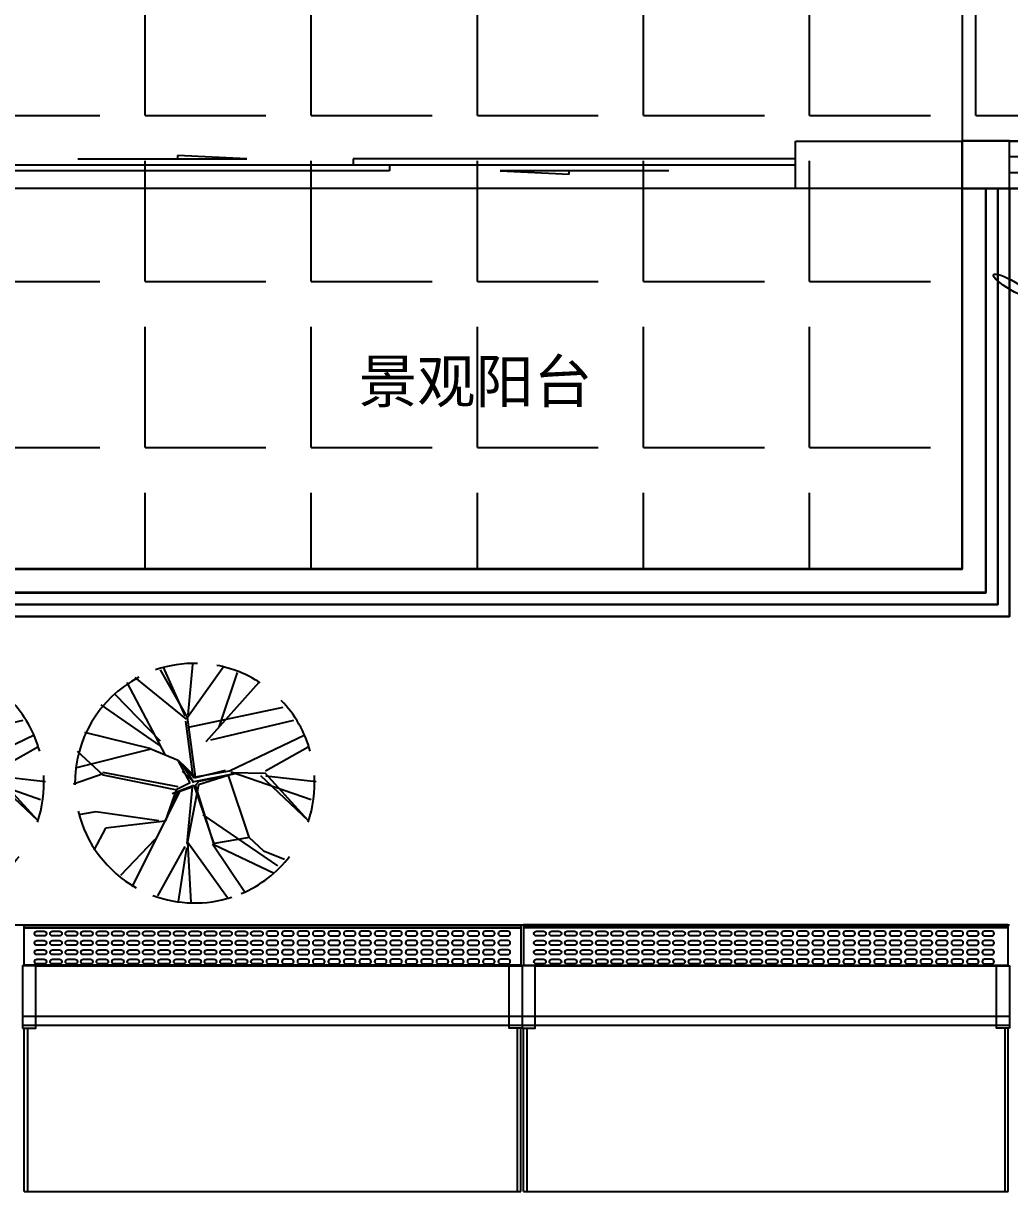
# Model space of a CAD drawing. Extents: x -284868 to 304789, y -137694 to 137894.
# Drawn here: x 144499 to 148646, y -35443 to -30528 of the extents above; entities that cross this region are included whole.
import ezdxf
from ezdxf.enums import TextEntityAlignment as Align

# ---------------------------------------------------------------- set-up
doc = ezdxf.new("R2010")
doc.units = 0
doc.layers.get('0').update_dxf_attribs({"linetype": 'CONTINUOUS'})
for name, color, linetype in [('0-墙', 4, 'CONTINUOUS'), ('0-底图', 251, 'CONTINUOUS'), ('0-窗', 11, 'CONTINUOUS'), ('0-非设计区域', 251, 'CONTINUOUS'), ('F-地漏', 8, 'CONTINUOUS'), ('P-平面栏杆', 3, 'CONTINUOUS'), ('P-平面植物', 251, 'CONTINUOUS')]:
    doc.layers.add(name, color=color, linetype=linetype)
doc.styles.add('_TCH_DYN', font='')
doc.styles.get('_TCH_DYN').set_extended_font_data('SimSun')

# ---------------------------------------------------------------- blocks, each defined once
blk = doc.blocks.new('133$DorLib2D$00000131')
at = {"linetype": 'Continuous'}
for p, q in [((0.15, 0.125), (0.2319, 0.1973)), ((0.2319, 0.1973), (0.2319, 0.125)), ((-0.5, 0.125), (-0.5, 0)), ((0.0192, 0.125), (-0.5, 0.125)), ((0.0192, 0), (0.0192, 0.125)), ((0.35, 0.125), (0.15, 0.125)), ((-0.5, 0), (0.0192, 0)), ((-0.024, 0), (0.5, 0)), ((-0.024, -0.125), (-0.024, 0)), ((0.5, 0), (0.5, -0.125)), ((-0.35, -0.125), (-0.15, -0.125)), ((-0.2319, -0.1973), (-0.2319, -0.125)), ((-0.15, -0.125), (-0.2319, -0.1973)), ((0.5, -0.125), (-0.024, -0.125))]:
    blk.add_line(p, q, dxfattribs=at)
blk = doc.blocks.new('133$WINLIB2D$00000001')
for points in [[(-0.5, 0.5), (-0.5, -0.5)], [(-0.5, 0.5), (0.5, 0.5)], [(0.5, -0.5), (0.5, 0.5)], [(0.5, 0.1667), (-0.5, 0.1667)], [(0.5, -0.1667), (-0.5, -0.1667)], [(-0.5, -0.5), (0.5, -0.5)]]:
    blk.add_lwpolyline(points)
blk = doc.blocks.new('A$C5ed5d99b')
for p, q in [((4950, -4000), (4950, -7450)), ((4250.1, -7650), (4250.1, -7450)), ((4250.1, -7450), (4950, -7450)), ((4250.1, -7650, 0), (700, -7650, 0)), ((5050, -7650), (4250.1, -7650)), ((7950, -7650), (5050, -7650))]:
    blk.add_line(p, q)
for points in [[(200, -9450), (5150, -9450), (5150, -7650)], [(200, -9400), (5100, -9400), (5100, -7650)], [(200, -9350), (5050, -9350), (5050, -7650)], [(200, -9250), (4950, -9250), (4950, -7650)]]:
    blk.add_lwpolyline(points)
at = {"xscale": 2701.308176872437, "yscale": 200, "zscale": -2701.308176872437}
blk.add_blockref('133$WINLIB2D$00000001', (6499.3, -7550), dxfattribs=at)
at = {"xscale": -3550.075368585764, "yscale": 200, "zscale": -3550.075368585764, "rotation": 180}
blk.add_blockref('133$DorLib2D$00000131', (2475, -7550), dxfattribs=at)
at = {"style": '_TCH_DYN'}
blk.add_text('景观阳台', height=180, dxfattribs=at).set_placement((3394.9, -8604.2), align=Align.BOTTOM_RIGHT)
blk = doc.blocks.new('A$C3B8026B3')
for p, q in [((21855, 949.5), (23845, 949.5)), ((23955, 949.5), (25895, 949.5))]:
    blk.add_line(p, q)
for points in [[(21800, 688), (21855, 688), (21855, 949.5), (21800, 949.5)], [(23900, 688), (23845, 688), (23845, 949.5), (23900, 949.5)], [(23900, 688), (23955, 688), (23955, 949.5), (23900, 949.5)], [(25950, 688), (25895, 688), (25895, 949.5), (25950, 949.5)]]:
    blk.add_lwpolyline(points, close=True)
for points in [[(21800, 737.5), (23900, 737.5)], [(23900, 737.5), (25950, 737.5)], [(21800, 700), (23900, 700)], [(23900, 700), (25950, 700)], [(21806, 0), (23894, 0)], [(23906, 0), (25944, 0)]]:
    blk.add_lwpolyline(points)
at = {"elevation": 0}
for points in [[(21806, 0), (21806, 688), (21820.5, 688), (21820.5, 0)], [(23894, 0), (23894, 688), (23879.5, 688), (23879.5, 0)], [(23906, 0), (23906, 688), (23920.5, 688), (23920.5, 0)], [(25944, 0), (25944, 688), (25929.5, 688), (25929.5, 0)]]:
    blk.add_lwpolyline(points, dxfattribs=at)
blk = doc.blocks.new('LT-BLK-20221201170113', base_point=(81437.4, -6378.6))
for p, q in [((79349.4, -6218.5, 0), (81437.4, -6218.5)), ((79349.4, -6220.7, 0), (81437.4, -6220.7))]:
    blk.add_line(p, q)
blk.add_lwpolyline([(79349.4, -6208.1), (81437.4, -6208.1), (81437.4, -6378.6), (79349.4, -6378.6)], close=True)
for points in [[(79403.4, -6235), (79433.4, -6235, -1), (79433.4, -6255), (79403.4, -6255, -0.999999)], [(79468.4, -6235), (79498.4, -6235, -1), (79498.4, -6255), (79468.4, -6255, -0.999999)], [(79533.4, -6235), (79563.4, -6235, -1), (79563.4, -6255), (79533.4, -6255, -0.999999)], [(79598.4, -6235), (79628.4, -6235, -1), (79628.4, -6255), (79598.4, -6255, -0.999999)], [(79663.4, -6235), (79693.4, -6235, -1), (79693.4, -6255), (79663.4, -6255, -0.999999)], [(79728.4, -6235), (79758.4, -6235, -1), (79758.4, -6255), (79728.4, -6255, -0.999999)], [(79793.4, -6235), (79823.4, -6235, -1), (79823.4, -6255), (79793.4, -6255, -0.999999)], [(79858.4, -6235), (79888.4, -6235, -1), (79888.4, -6255), (79858.4, -6255, -0.999999)], [(79923.4, -6235), (79953.4, -6235, -1), (79953.4, -6255), (79923.4, -6255, -0.999999)], [(79988.4, -6235), (80018.4, -6235, -1), (80018.4, -6255), (79988.4, -6255, -0.999999)], [(80053.4, -6235), (80083.4, -6235, -1), (80083.4, -6255), (80053.4, -6255, -0.999999)], [(80118.4, -6235), (80148.4, -6235, -1), (80148.4, -6255), (80118.4, -6255, -0.999999)], [(80183.4, -6235), (80213.4, -6235, -1), (80213.4, -6255), (80183.4, -6255, -0.999999)], [(80248.4, -6235), (80278.4, -6235, -1), (80278.4, -6255), (80248.4, -6255, -0.999999)], [(80313.4, -6235), (80343.4, -6235, -1), (80343.4, -6255), (80313.4, -6255, -0.999999)], [(80408.4, -6235), (80378.4, -6235, 1), (80378.4, -6255), (80408.4, -6255, 0.999999)], [(80473.4, -6235), (80443.4, -6235, 1), (80443.4, -6255), (80473.4, -6255, 0.999999)], [(80538.4, -6235), (80508.4, -6235, 1), (80508.4, -6255), (80538.4, -6255, 0.999999)], [(80603.4, -6235), (80573.4, -6235, 1), (80573.4, -6255), (80603.4, -6255, 0.999999)], [(80668.4, -6235), (80638.4, -6235, 1), (80638.4, -6255), (80668.4, -6255, 0.999999)], [(80733.4, -6235), (80703.4, -6235, 1), (80703.4, -6255), (80733.4, -6255, 0.999999)], [(80798.4, -6235), (80768.4, -6235, 1), (80768.4, -6255), (80798.4, -6255, 0.999999)], [(80863.4, -6235), (80833.4, -6235, 1), (80833.4, -6255), (80863.4, -6255, 0.999999)], [(80928.4, -6235), (80898.4, -6235, 1), (80898.4, -6255), (80928.4, -6255, 0.999999)], [(80993.4, -6235), (80963.4, -6235, 1), (80963.4, -6255), (80993.4, -6255, 0.999999)], [(81058.4, -6235), (81028.4, -6235, 1), (81028.4, -6255), (81058.4, -6255, 0.999999)], [(81123.4, -6235), (81093.4, -6235, 1), (81093.4, -6255), (81123.4, -6255, 0.999999)], [(81188.4, -6235), (81158.4, -6235, 1), (81158.4, -6255), (81188.4, -6255, 0.999999)], [(81253.4, -6235), (81223.4, -6235, 1), (81223.4, -6255), (81253.4, -6255, 0.999999)], [(81318.4, -6235), (81288.4, -6235, 1), (81288.4, -6255), (81318.4, -6255, 0.999999)], [(81383.4, -6235), (81353.4, -6235, 1), (81353.4, -6255), (81383.4, -6255, 0.999999)], [(79403.4, -6274.4), (79433.4, -6274.4, -1), (79433.4, -6294.4), (79403.4, -6294.4, -0.999999)], [(79468.4, -6274.4), (79498.4, -6274.4, -1), (79498.4, -6294.4), (79468.4, -6294.4, -0.999999)], [(79533.4, -6274.4), (79563.4, -6274.4, -1), (79563.4, -6294.4), (79533.4, -6294.4, -0.999999)], [(79598.4, -6274.4), (79628.4, -6274.4, -1), (79628.4, -6294.4), (79598.4, -6294.4, -0.999999)], [(79663.4, -6274.4), (79693.4, -6274.4, -1), (79693.4, -6294.4), (79663.4, -6294.4, -0.999999)], [(79728.4, -6274.4), (79758.4, -6274.4, -1), (79758.4, -6294.4), (79728.4, -6294.4, -0.999999)], [(79793.4, -6274.4), (79823.4, -6274.4, -1), (79823.4, -6294.4), (79793.4, -6294.4, -0.999999)], [(79858.4, -6274.4), (79888.4, -6274.4, -1), (79888.4, -6294.4), (79858.4, -6294.4, -0.999999)], [(79923.4, -6274.4), (79953.4, -6274.4, -1), (79953.4, -6294.4), (79923.4, -6294.4, -0.999999)], [(79988.4, -6274.4), (80018.4, -6274.4, -1), (80018.4, -6294.4), (79988.4, -6294.4, -0.999999)], [(80053.4, -6274.4), (80083.4, -6274.4, -1), (80083.4, -6294.4), (80053.4, -6294.4, -0.999999)], [(80118.4, -6274.4), (80148.4, -6274.4, -1), (80148.4, -6294.4), (80118.4, -6294.4, -0.999999)], [(80183.4, -6274.4), (80213.4, -6274.4, -1), (80213.4, -6294.4), (80183.4, -6294.4, -0.999999)], [(80248.4, -6274.4), (80278.4, -6274.4, -1), (80278.4, -6294.4), (80248.4, -6294.4, -0.999999)], [(80313.4, -6274.4), (80343.4, -6274.4, -1), (80343.4, -6294.4), (80313.4, -6294.4, -0.999999)], [(80408.4, -6274.4), (80378.4, -6274.4, 1), (80378.4, -6294.4), (80408.4, -6294.4, 0.999999)], [(80473.4, -6274.4), (80443.4, -6274.4, 1), (80443.4, -6294.4), (80473.4, -6294.4, 0.999999)], [(80538.4, -6274.4), (80508.4, -6274.4, 1), (80508.4, -6294.4), (80538.4, -6294.4, 0.999999)], [(80603.4, -6274.4), (80573.4, -6274.4, 1), (80573.4, -6294.4), (80603.4, -6294.4, 0.999999)], [(80668.4, -6274.4), (80638.4, -6274.4, 1), (80638.4, -6294.4), (80668.4, -6294.4, 0.999999)], [(80733.4, -6274.4), (80703.4, -6274.4, 1), (80703.4, -6294.4), (80733.4, -6294.4, 0.999999)], [(80798.4, -6274.4), (80768.4, -6274.4, 1), (80768.4, -6294.4), (80798.4, -6294.4, 0.999999)], [(80863.4, -6274.4), (80833.4, -6274.4, 1), (80833.4, -6294.4), (80863.4, -6294.4, 0.999999)], [(80928.4, -6274.4), (80898.4, -6274.4, 1), (80898.4, -6294.4), (80928.4, -6294.4, 0.999999)], [(80993.4, -6274.4), (80963.4, -6274.4, 1), (80963.4, -6294.4), (80993.4, -6294.4, 0.999999)], [(81058.4, -6274.4), (81028.4, -6274.4, 1), (81028.4, -6294.4), (81058.4, -6294.4, 0.999999)], [(81123.4, -6274.4), (81093.4, -6274.4, 1), (81093.4, -6294.4), (81123.4, -6294.4, 0.999999)], [(81188.4, -6274.4), (81158.4, -6274.4, 1), (81158.4, -6294.4), (81188.4, -6294.4, 0.999999)], [(81253.4, -6274.4), (81223.4, -6274.4, 1), (81223.4, -6294.4), (81253.4, -6294.4, 0.999999)], [(81318.4, -6274.4), (81288.4, -6274.4, 1), (81288.4, -6294.4), (81318.4, -6294.4, 0.999999)], [(81383.4, -6274.4), (81353.4, -6274.4, 1), (81353.4, -6294.4), (81383.4, -6294.4, 0.999999)], [(79403.4, -6313.8), (79433.4, -6313.8, -1), (79433.4, -6333.8), (79403.4, -6333.8, -0.999999)], [(79468.4, -6313.8), (79498.4, -6313.8, -1), (79498.4, -6333.8), (79468.4, -6333.8, -0.999999)], [(79533.4, -6313.8), (79563.4, -6313.8, -1), (79563.4, -6333.8), (79533.4, -6333.8, -0.999999)], [(79598.4, -6313.8), (79628.4, -6313.8, -1), (79628.4, -6333.8), (79598.4, -6333.8, -0.999999)], [(79663.4, -6313.8), (79693.4, -6313.8, -1), (79693.4, -6333.8), (79663.4, -6333.8, -0.999999)], [(79728.4, -6313.8), (79758.4, -6313.8, -1), (79758.4, -6333.8), (79728.4, -6333.8, -0.999999)], [(79793.4, -6313.8), (79823.4, -6313.8, -1), (79823.4, -6333.8), (79793.4, -6333.8, -0.999999)], [(79858.4, -6313.8), (79888.4, -6313.8, -1), (79888.4, -6333.8), (79858.4, -6333.8, -0.999999)], [(79923.4, -6313.8), (79953.4, -6313.8, -1), (79953.4, -6333.8), (79923.4, -6333.8, -0.999999)], [(79988.4, -6313.8), (80018.4, -6313.8, -1), (80018.4, -6333.8), (79988.4, -6333.8, -0.999999)], [(80053.4, -6313.8), (80083.4, -6313.8, -1), (80083.4, -6333.8), (80053.4, -6333.8, -0.999999)], [(80118.4, -6313.8), (80148.4, -6313.8, -1), (80148.4, -6333.8), (80118.4, -6333.8, -0.999999)], [(80183.4, -6313.8), (80213.4, -6313.8, -1), (80213.4, -6333.8), (80183.4, -6333.8, -0.999999)], [(80248.4, -6313.8), (80278.4, -6313.8, -1), (80278.4, -6333.8), (80248.4, -6333.8, -0.999999)], [(80313.4, -6313.8), (80343.4, -6313.8, -1), (80343.4, -6333.8), (80313.4, -6333.8, -0.999999)], [(80408.4, -6313.8), (80378.4, -6313.8, 1), (80378.4, -6333.8), (80408.4, -6333.8, 0.999999)], [(80473.4, -6313.8), (80443.4, -6313.8, 1), (80443.4, -6333.8), (80473.4, -6333.8, 0.999999)], [(80538.4, -6313.8), (80508.4, -6313.8, 1), (80508.4, -6333.8), (80538.4, -6333.8, 0.999999)], [(80603.4, -6313.8), (80573.4, -6313.8, 1), (80573.4, -6333.8), (80603.4, -6333.8, 0.999999)], [(80668.4, -6313.8), (80638.4, -6313.8, 1), (80638.4, -6333.8), (80668.4, -6333.8, 0.999999)], [(80733.4, -6313.8), (80703.4, -6313.8, 1), (80703.4, -6333.8), (80733.4, -6333.8, 0.999999)], [(80798.4, -6313.8), (80768.4, -6313.8, 1), (80768.4, -6333.8), (80798.4, -6333.8, 0.999999)], [(80863.4, -6313.8), (80833.4, -6313.8, 1), (80833.4, -6333.8), (80863.4, -6333.8, 0.999999)], [(80928.4, -6313.8), (80898.4, -6313.8, 1), (80898.4, -6333.8), (80928.4, -6333.8, 0.999999)], [(80993.4, -6313.8), (80963.4, -6313.8, 1), (80963.4, -6333.8), (80993.4, -6333.8, 0.999999)], [(81058.4, -6313.8), (81028.4, -6313.8, 1), (81028.4, -6333.8), (81058.4, -6333.8, 0.999999)], [(81123.4, -6313.8), (81093.4, -6313.8, 1), (81093.4, -6333.8), (81123.4, -6333.8, 0.999999)], [(81188.4, -6313.8), (81158.4, -6313.8, 1), (81158.4, -6333.8), (81188.4, -6333.8, 0.999999)], [(81253.4, -6313.8), (81223.4, -6313.8, 1), (81223.4, -6333.8), (81253.4, -6333.8, 0.999999)], [(81318.4, -6313.8), (81288.4, -6313.8, 1), (81288.4, -6333.8), (81318.4, -6333.8, 0.999999)], [(81383.4, -6313.8), (81353.4, -6313.8, 1), (81353.4, -6333.8), (81383.4, -6333.8, 0.999999)], [(79403.4, -6353.1), (79433.4, -6353.1, -1), (79433.4, -6373.1), (79403.4, -6373.1, -0.999999)], [(79468.4, -6353.1), (79498.4, -6353.1, -1), (79498.4, -6373.1), (79468.4, -6373.1, -0.999999)], [(79533.4, -6353.1), (79563.4, -6353.1, -1), (79563.4, -6373.1), (79533.4, -6373.1, -0.999999)], [(79598.4, -6353.1), (79628.4, -6353.1, -1), (79628.4, -6373.1), (79598.4, -6373.1, -0.999999)], [(79663.4, -6353.1), (79693.4, -6353.1, -1), (79693.4, -6373.1), (79663.4, -6373.1, -0.999999)], [(79728.4, -6353.1), (79758.4, -6353.1, -1), (79758.4, -6373.1), (79728.4, -6373.1, -0.999999)], [(79793.4, -6353.1), (79823.4, -6353.1, -1), (79823.4, -6373.1), (79793.4, -6373.1, -0.999999)], [(79858.4, -6353.1), (79888.4, -6353.1, -1), (79888.4, -6373.1), (79858.4, -6373.1, -0.999999)], [(79923.4, -6353.1), (79953.4, -6353.1, -1), (79953.4, -6373.1), (79923.4, -6373.1, -0.999999)], [(79988.4, -6353.1), (80018.4, -6353.1, -1), (80018.4, -6373.1), (79988.4, -6373.1, -0.999999)], [(80053.4, -6353.1), (80083.4, -6353.1, -1), (80083.4, -6373.1), (80053.4, -6373.1, -0.999999)], [(80118.4, -6353.1), (80148.4, -6353.1, -1), (80148.4, -6373.1), (80118.4, -6373.1, -0.999999)], [(80183.4, -6353.1), (80213.4, -6353.1, -1), (80213.4, -6373.1), (80183.4, -6373.1, -0.999999)], [(80248.4, -6353.1), (80278.4, -6353.1, -1), (80278.4, -6373.1), (80248.4, -6373.1, -0.999999)], [(80313.4, -6353.1), (80343.4, -6353.1, -1), (80343.4, -6373.1), (80313.4, -6373.1, -0.999999)], [(80408.4, -6353.1), (80378.4, -6353.1, 1), (80378.4, -6373.1), (80408.4, -6373.1, 0.999999)], [(80473.4, -6353.1), (80443.4, -6353.1, 1), (80443.4, -6373.1), (80473.4, -6373.1, 0.999999)], [(80538.4, -6353.1), (80508.4, -6353.1, 1), (80508.4, -6373.1), (80538.4, -6373.1, 0.999999)], [(80603.4, -6353.1), (80573.4, -6353.1, 1), (80573.4, -6373.1), (80603.4, -6373.1, 0.999999)], [(80668.4, -6353.1), (80638.4, -6353.1, 1), (80638.4, -6373.1), (80668.4, -6373.1, 0.999999)], [(80733.4, -6353.1), (80703.4, -6353.1, 1), (80703.4, -6373.1), (80733.4, -6373.1, 0.999999)], [(80798.4, -6353.1), (80768.4, -6353.1, 1), (80768.4, -6373.1), (80798.4, -6373.1, 0.999999)], [(80863.4, -6353.1), (80833.4, -6353.1, 1), (80833.4, -6373.1), (80863.4, -6373.1, 0.999999)], [(80928.4, -6353.1), (80898.4, -6353.1, 1), (80898.4, -6373.1), (80928.4, -6373.1, 0.999999)], [(80993.4, -6353.1), (80963.4, -6353.1, 1), (80963.4, -6373.1), (80993.4, -6373.1, 0.999999)], [(81058.4, -6353.1), (81028.4, -6353.1, 1), (81028.4, -6373.1), (81058.4, -6373.1, 0.999999)], [(81123.4, -6353.1), (81093.4, -6353.1, 1), (81093.4, -6373.1), (81123.4, -6373.1, 0.999999)], [(81188.4, -6353.1), (81158.4, -6353.1, 1), (81158.4, -6373.1), (81188.4, -6373.1, 0.999999)], [(81253.4, -6353.1), (81223.4, -6353.1, 1), (81223.4, -6373.1), (81253.4, -6373.1, 0.999999)], [(81318.4, -6353.1), (81288.4, -6353.1, 1), (81288.4, -6373.1), (81318.4, -6373.1, 0.999999)], [(81383.4, -6353.1), (81353.4, -6353.1, 1), (81353.4, -6373.1), (81383.4, -6373.1, 0.999999)]]:
    blk.add_lwpolyline(points, format="xyb", close=True)
blk = doc.blocks.new('A$C678165FB')
for p, q in [((-11806, -540.4, 0), (-13844, -540.4)), ((-11806, -542.5, 0), (-13844, -542.5))]:
    blk.add_line(p, q)
blk.add_lwpolyline([(-24300, -530.5), (-11800, -530.5)])
blk.add_lwpolyline([(-11806, -530), (-13844, -530), (-13844, -700.5), (-11806, -700.5)], close=True)
for points in [[(-13790, -556.9), (-13760, -556.9, -1), (-13760, -576.9), (-13790, -576.9, -0.999999)], [(-13725, -556.9), (-13695, -556.9, -1), (-13695, -576.9), (-13725, -576.9, -0.999999)], [(-13660, -556.9), (-13630, -556.9, -1), (-13630, -576.9), (-13660, -576.9, -0.999999)], [(-13595, -556.9), (-13565, -556.9, -1), (-13565, -576.9), (-13595, -576.9, -0.999999)], [(-13530, -556.9), (-13500, -556.9, -1), (-13500, -576.9), (-13530, -576.9, -0.999999)], [(-13465, -556.9), (-13435, -556.9, -1), (-13435, -576.9), (-13465, -576.9, -0.999999)], [(-13400, -556.9), (-13370, -556.9, -1), (-13370, -576.9), (-13400, -576.9, -0.999999)], [(-13335, -556.9), (-13305, -556.9, -1), (-13305, -576.9), (-13335, -576.9, -0.999999)], [(-13270, -556.9), (-13240, -556.9, -1), (-13240, -576.9), (-13270, -576.9, -0.999999)], [(-13205, -556.9), (-13175, -556.9, -1), (-13175, -576.9), (-13205, -576.9, -0.999999)], [(-13140, -556.9), (-13110, -556.9, -1), (-13110, -576.9), (-13140, -576.9, -0.999999)], [(-13075, -556.9), (-13045, -556.9, -1), (-13045, -576.9), (-13075, -576.9, -0.999999)], [(-13010, -556.9), (-12980, -556.9, -1), (-12980, -576.9), (-13010, -576.9, -0.999999)], [(-12945, -556.9), (-12915, -556.9, -1), (-12915, -576.9), (-12945, -576.9, -0.999999)], [(-12880, -556.9), (-12850, -556.9, -1), (-12850, -576.9), (-12880, -576.9, -0.999999)], [(-12815, -556.9), (-12785, -556.9, -1), (-12785, -576.9), (-12815, -576.9, -0.999999)], [(-12720, -556.9), (-12750, -556.9, 1), (-12750, -576.9), (-12720, -576.9, 0.999999)], [(-12655, -556.9), (-12685, -556.9, 1), (-12685, -576.9), (-12655, -576.9, 0.999999)], [(-12590, -556.9), (-12620, -556.9, 1), (-12620, -576.9), (-12590, -576.9, 0.999999)], [(-12525, -556.9), (-12555, -556.9, 1), (-12555, -576.9), (-12525, -576.9, 0.999999)], [(-12460, -556.9), (-12490, -556.9, 1), (-12490, -576.9), (-12460, -576.9, 0.999999)], [(-12395, -556.9), (-12425, -556.9, 1), (-12425, -576.9), (-12395, -576.9, 0.999999)], [(-12330, -556.9), (-12360, -556.9, 1), (-12360, -576.9), (-12330, -576.9, 0.999999)], [(-12265, -556.9), (-12295, -556.9, 1), (-12295, -576.9), (-12265, -576.9, 0.999999)], [(-12200, -556.9), (-12230, -556.9, 1), (-12230, -576.9), (-12200, -576.9, 0.999999)], [(-12135, -556.9), (-12165, -556.9, 1), (-12165, -576.9), (-12135, -576.9, 0.999999)], [(-12070, -556.9), (-12100, -556.9, 1), (-12100, -576.9), (-12070, -576.9, 0.999999)], [(-12005, -556.9), (-12035, -556.9, 1), (-12035, -576.9), (-12005, -576.9, 0.999999)], [(-11940, -556.9), (-11970, -556.9, 1), (-11970, -576.9), (-11940, -576.9, 0.999999)], [(-11875, -556.9), (-11905, -556.9, 1), (-11905, -576.9), (-11875, -576.9, 0.999999)], [(-13790, -596.2), (-13760, -596.2, -1), (-13760, -616.2), (-13790, -616.2, -0.999999)], [(-13790, -635.6), (-13760, -635.6, -1), (-13760, -655.6), (-13790, -655.6, -0.999999)], [(-13725, -596.2), (-13695, -596.2, -1), (-13695, -616.2), (-13725, -616.2, -0.999999)], [(-13725, -635.6), (-13695, -635.6, -1), (-13695, -655.6), (-13725, -655.6, -0.999999)], [(-13660, -596.2), (-13630, -596.2, -1), (-13630, -616.2), (-13660, -616.2, -0.999999)], [(-13660, -635.6), (-13630, -635.6, -1), (-13630, -655.6), (-13660, -655.6, -0.999999)], [(-13595, -596.2), (-13565, -596.2, -1), (-13565, -616.2), (-13595, -616.2, -0.999999)], [(-13595, -635.6), (-13565, -635.6, -1), (-13565, -655.6), (-13595, -655.6, -0.999999)], [(-13530, -596.2), (-13500, -596.2, -1), (-13500, -616.2), (-13530, -616.2, -0.999999)], [(-13530, -635.6), (-13500, -635.6, -1), (-13500, -655.6), (-13530, -655.6, -0.999999)], [(-13465, -596.2), (-13435, -596.2, -1), (-13435, -616.2), (-13465, -616.2, -0.999999)], [(-13465, -635.6), (-13435, -635.6, -1), (-13435, -655.6), (-13465, -655.6, -0.999999)], [(-13400, -596.2), (-13370, -596.2, -1), (-13370, -616.2), (-13400, -616.2, -0.999999)], [(-13400, -635.6), (-13370, -635.6, -1), (-13370, -655.6), (-13400, -655.6, -0.999999)], [(-13335, -596.2), (-13305, -596.2, -1), (-13305, -616.2), (-13335, -616.2, -0.999999)], [(-13335, -635.6), (-13305, -635.6, -1), (-13305, -655.6), (-13335, -655.6, -0.999999)], [(-13270, -596.2), (-13240, -596.2, -1), (-13240, -616.2), (-13270, -616.2, -0.999999)], [(-13270, -635.6), (-13240, -635.6, -1), (-13240, -655.6), (-13270, -655.6, -0.999999)], [(-13205, -596.2), (-13175, -596.2, -1), (-13175, -616.2), (-13205, -616.2, -0.999999)], [(-13205, -635.6), (-13175, -635.6, -1), (-13175, -655.6), (-13205, -655.6, -0.999999)], [(-13140, -596.2), (-13110, -596.2, -1), (-13110, -616.2), (-13140, -616.2, -0.999999)], [(-13140, -635.6), (-13110, -635.6, -1), (-13110, -655.6), (-13140, -655.6, -0.999999)], [(-13075, -596.2), (-13045, -596.2, -1), (-13045, -616.2), (-13075, -616.2, -0.999999)], [(-13075, -635.6), (-13045, -635.6, -1), (-13045, -655.6), (-13075, -655.6, -0.999999)], [(-13010, -596.2), (-12980, -596.2, -1), (-12980, -616.2), (-13010, -616.2, -0.999999)], [(-13010, -635.6), (-12980, -635.6, -1), (-12980, -655.6), (-13010, -655.6, -0.999999)], [(-12945, -596.2), (-12915, -596.2, -1), (-12915, -616.2), (-12945, -616.2, -0.999999)], [(-12945, -635.6), (-12915, -635.6, -1), (-12915, -655.6), (-12945, -655.6, -0.999999)], [(-12880, -596.2), (-12850, -596.2, -1), (-12850, -616.2), (-12880, -616.2, -0.999999)], [(-12880, -635.6), (-12850, -635.6, -1), (-12850, -655.6), (-12880, -655.6, -0.999999)], [(-12815, -596.2), (-12785, -596.2, -1), (-12785, -616.2), (-12815, -616.2, -0.999999)], [(-12815, -635.6), (-12785, -635.6, -1), (-12785, -655.6), (-12815, -655.6, -0.999999)], [(-12720, -596.2), (-12750, -596.2, 1), (-12750, -616.2), (-12720, -616.2, 0.999999)], [(-12720, -635.6), (-12750, -635.6, 1), (-12750, -655.6), (-12720, -655.6, 0.999999)], [(-12655, -596.2), (-12685, -596.2, 1), (-12685, -616.2), (-12655, -616.2, 0.999999)], [(-12655, -635.6), (-12685, -635.6, 1), (-12685, -655.6), (-12655, -655.6, 0.999999)], [(-12590, -596.2), (-12620, -596.2, 1), (-12620, -616.2), (-12590, -616.2, 0.999999)], [(-12590, -635.6), (-12620, -635.6, 1), (-12620, -655.6), (-12590, -655.6, 0.999999)], [(-12525, -596.2), (-12555, -596.2, 1), (-12555, -616.2), (-12525, -616.2, 0.999999)], [(-12525, -635.6), (-12555, -635.6, 1), (-12555, -655.6), (-12525, -655.6, 0.999999)], [(-12460, -596.2), (-12490, -596.2, 1), (-12490, -616.2), (-12460, -616.2, 0.999999)], [(-12460, -635.6), (-12490, -635.6, 1), (-12490, -655.6), (-12460, -655.6, 0.999999)], [(-12395, -596.2), (-12425, -596.2, 1), (-12425, -616.2), (-12395, -616.2, 0.999999)], [(-12395, -635.6), (-12425, -635.6, 1), (-12425, -655.6), (-12395, -655.6, 0.999999)], [(-12330, -596.2), (-12360, -596.2, 1), (-12360, -616.2), (-12330, -616.2, 0.999999)], [(-12330, -635.6), (-12360, -635.6, 1), (-12360, -655.6), (-12330, -655.6, 0.999999)], [(-12265, -596.2), (-12295, -596.2, 1), (-12295, -616.2), (-12265, -616.2, 0.999999)], [(-12265, -635.6), (-12295, -635.6, 1), (-12295, -655.6), (-12265, -655.6, 0.999999)], [(-12200, -596.2), (-12230, -596.2, 1), (-12230, -616.2), (-12200, -616.2, 0.999999)], [(-12200, -635.6), (-12230, -635.6, 1), (-12230, -655.6), (-12200, -655.6, 0.999999)], [(-12135, -596.2), (-12165, -596.2, 1), (-12165, -616.2), (-12135, -616.2, 0.999999)], [(-12135, -635.6), (-12165, -635.6, 1), (-12165, -655.6), (-12135, -655.6, 0.999999)], [(-12070, -596.2), (-12100, -596.2, 1), (-12100, -616.2), (-12070, -616.2, 0.999999)], [(-12070, -635.6), (-12100, -635.6, 1), (-12100, -655.6), (-12070, -655.6, 0.999999)], [(-12005, -596.2), (-12035, -596.2, 1), (-12035, -616.2), (-12005, -616.2, 0.999999)], [(-12005, -635.6), (-12035, -635.6, 1), (-12035, -655.6), (-12005, -655.6, 0.999999)], [(-11940, -596.2), (-11970, -596.2, 1), (-11970, -616.2), (-11940, -616.2, 0.999999)], [(-11940, -635.6), (-11970, -635.6, 1), (-11970, -655.6), (-11940, -655.6, 0.999999)], [(-11875, -596.2), (-11905, -596.2, 1), (-11905, -616.2), (-11875, -616.2, 0.999999)], [(-11875, -635.6), (-11905, -635.6, 1), (-11905, -655.6), (-11875, -655.6, 0.999999)], [(-13790, -675), (-13760, -675, -1), (-13760, -695), (-13790, -695, -0.999999)], [(-13725, -675), (-13695, -675, -1), (-13695, -695), (-13725, -695, -0.999999)], [(-13660, -675), (-13630, -675, -1), (-13630, -695), (-13660, -695, -0.999999)], [(-13595, -675), (-13565, -675, -1), (-13565, -695), (-13595, -695, -0.999999)], [(-13530, -675), (-13500, -675, -1), (-13500, -695), (-13530, -695, -0.999999)], [(-13465, -675), (-13435, -675, -1), (-13435, -695), (-13465, -695, -0.999999)], [(-13400, -675), (-13370, -675, -1), (-13370, -695), (-13400, -695, -0.999999)], [(-13335, -675), (-13305, -675, -1), (-13305, -695), (-13335, -695, -0.999999)], [(-13270, -675), (-13240, -675, -1), (-13240, -695), (-13270, -695, -0.999999)], [(-13205, -675), (-13175, -675, -1), (-13175, -695), (-13205, -695, -0.999999)], [(-13140, -675), (-13110, -675, -1), (-13110, -695), (-13140, -695, -0.999999)], [(-13075, -675), (-13045, -675, -1), (-13045, -695), (-13075, -695, -0.999999)], [(-13010, -675), (-12980, -675, -1), (-12980, -695), (-13010, -695, -0.999999)], [(-12945, -675), (-12915, -675, -1), (-12915, -695), (-12945, -695, -0.999999)], [(-12880, -675), (-12850, -675, -1), (-12850, -695), (-12880, -695, -0.999999)], [(-12815, -675), (-12785, -675, -1), (-12785, -695), (-12815, -695, -0.999999)], [(-12720, -675), (-12750, -675, 1), (-12750, -695), (-12720, -695, 0.999999)], [(-12655, -675), (-12685, -675, 1), (-12685, -695), (-12655, -695, 0.999999)], [(-12590, -675), (-12620, -675, 1), (-12620, -695), (-12590, -695, 0.999999)], [(-12525, -675), (-12555, -675, 1), (-12555, -695), (-12525, -695, 0.999999)], [(-12460, -675), (-12490, -675, 1), (-12490, -695), (-12460, -695, 0.999999)], [(-12395, -675), (-12425, -675, 1), (-12425, -695), (-12395, -695, 0.999999)], [(-12330, -675), (-12360, -675, 1), (-12360, -695), (-12330, -695, 0.999999)], [(-12265, -675), (-12295, -675, 1), (-12295, -695), (-12265, -695, 0.999999)], [(-12200, -675), (-12230, -675, 1), (-12230, -695), (-12200, -695, 0.999999)], [(-12135, -675), (-12165, -675, 1), (-12165, -695), (-12135, -695, 0.999999)], [(-12070, -675), (-12100, -675, 1), (-12100, -695), (-12070, -695, 0.999999)], [(-12005, -675), (-12035, -675, 1), (-12035, -695), (-12005, -695, 0.999999)], [(-11940, -675), (-11970, -675, 1), (-11970, -695), (-11940, -695, 0.999999)], [(-11875, -675), (-11905, -675, 1), (-11905, -695), (-11875, -695, 0.999999)]]:
    blk.add_lwpolyline(points, format="xyb", close=True)
blk.add_blockref('LT-BLK-20221201170113', (-13856, -700.5))
blk = doc.blocks.new('yld.studio@foxmail.com-15')
at = {"color": 251}
blk.add_circle((67569.1, -97904.1), 44.8, dxfattribs=at)
for centre, start, end in [((67613.8, -97926.4), 76.8896, 138.1177), ((67693.5, -98017.5), 61.0105, 122.2385), ((67613.8, -97926.4), 348.5882, 46.5714), ((67693.5, -98017.5), 133.1644, 165.3241), ((67613.8, -97926.4), 149.0435, 181.2033), ((67693.5, -98017.5), 332.7091, 30.6923), ((67693.5, -98017.5), 165.3241, 242.6562), ((67613.8, -97926.4), 270.5201, 325.0744), ((67613.8, -97926.4), 226.0477, 258.5353), ((67693.5, -98017.5), 254.641, 309.1952)]:
    blk.add_arc(centre, 760, start, end, dxfattribs=at)
for centre, major_axis, ratio in [((67663.4, -96943), (19.4, -49.7), 0.514982), ((67254.3, -97031.6), (-11.3, -52.2), 0.514982), ((67673.2, -97023.9), (19.4, -49.7), 0.514982), ((67736.9, -97076.8), (-11.9, -54.9), 0.414379), ((67217.7, -97104.4), (-11.3, -52.2), 0.514982), ((67477, -97060.3), (25.5, 15.6), 0.489709), ((67811.8, -97097.3), (20.7, -49.3), 0.38159), ((67672.1, -97099.4), (-10.1, -28.2), 0.489709), ((67829.2, -97112.1), (-6.6, -47.9), 0.283409), ((67309.9, -97181.8), (25.5, 15.6), 0.489709), ((67658.2, -97188.3), (19.4, -49.7), 0.514982), ((67788.2, -97223.4), (61.1, 54.6), 0.200035), ((67964, -97190.2), (-11.9, -54.9), 0.414379), ((67114.4, -97233.1), (-11.3, -52.2), 0.514982), ((67292.6, -97242.3), (-10.1, -52.5), 0.38159), ((67505.1, -97221), (-10.1, -28.2), 0.489709), ((68056.3, -97225.4), (-6.6, -47.9), 0.283409), ((68305.4, -97282.5), (29.4, -5.6), 0.489709), ((67203.3, -97334.2), (81.1, 11.7), 0.200035), ((67705.7, -97350.7), (29.4, -5.6), 0.489709), ((67261.4, -97445.4), (58.6, -34.7), 0.200035), ((67947.6, -97445.4), (60.3, -55.5), 0.200035), ((67159.8, -97512.1), (-34.6, -58.6), 0.200035), ((67015.8, -97495.7), (-1.6, -18.4), 0.42873), ((66747.1, -97684.1), (58.6, -34.7), 0.200035), ((66913.5, -97719.2), (36.8, -3.3), 0.42873), ((66905.5, -97776.9), (11.5, -27.6), 0.489709), ((66938.4, -97771.9), (24.3, 27.9), 0.42873), ((67949.6, -97956.2), (-1.6, -18.4), 0.42873), ((68166.5, -97955.7), (36.8, -3.3), 0.42873), ((68191.5, -98008.5), (24.3, 27.9), 0.42873), ((67910, -98008.5), (-1.3, -14.7), 0.42873), ((68120.5, -98047.2), (28.4, 23.7), 0.42873), ((68024.2, -98058.1), (34.2, -14.2), 0.42873), ((68477, -98092.3), (1.2, -22.2), 0.42873), ((68117.3, -98134.9), (18.4, -1.6), 0.42873), ((68333.6, -98138.1), (29.4, -5.6), 0.489709), ((66971.4, -98207), (1.2, -22.2), 0.42873), ((68169.5, -98174.6), (14.7, -1.3), 0.42873), ((68511.2, -98223.3), (11.5, -27.6), 0.489709), ((67005.6, -98338), (11.5, -27.6), 0.489709), ((67011.1, -98356.1), (-10.1, -28.2), 0.489709), ((68259, -98339.9), (22.6, -19.6), 0.489709), ((67332.3, -98569.6), (1.2, -22.2), 0.42873), ((67092.3, -98640.9), (60.3, -55.5), 0.200035), ((67635.7, -98626.5), (29.4, -5.6), 0.489709), ((67366.5, -98700.6), (11.5, -27.6), 0.489709), ((67465.8, -98681.4), (29.4, -5.6), 0.489709), ((67375.5, -98793.4), (-11.9, -54.9), 0.414379), ((68060.6, -98772.1), (26.3, -4.6), 0.42873), ((67467.8, -98828.7), (-6.6, -47.9), 0.283409), ((67561.1, -98828.3), (22.6, -19.6), 0.489709)]:
    blk.add_ellipse(centre, major_axis=major_axis, ratio=ratio, start_param=3.141593, end_param=9.424778, dxfattribs=at)
at = {"color": 251, "extrusion": (0, 0, -1)}
for centre, major_axis, ratio in [((67778.4, -96919), (16.2, 18.9), 0.489709), ((67628.5, -96969.7), (-16.1, -22.2), 0.514982), ((67613.2, -97008.6), (-16.1, -22.2), 0.514982), ((67761.8, -96987), (14.5, -20.2), 0.489709), ((67525.9, -97012.8), (18.3, 0.3), 0.42873), ((67571.9, -97013.2), (13.7, 0.2), 0.42873), ((67386.2, -97062.4), (1.02, -9.08), 0.42873), ((67866.7, -97046.5), (11.1, -9.8), 0.42873), ((67931.5, -97057), (13.9, -12.2), 0.42873), ((67411.5, -97094.1), (1.3, -11.3), 0.42873), ((67512.1, -97107.8), (-1.7, -15.2), 0.489709), ((67547.9, -97083.7), (15.2, 1.9), 0.489709), ((68052.3, -97108.4), (13.9, -12.2), 0.42873), ((67445.3, -97167.8), (1.3, -11.3), 0.42873), ((67553.9, -97296.7), (23.5, 14.1), 0.38159), ((68303.9, -97299.1), (23.5, 14.1), 0.38159), ((67525.2, -97355.9), (8.6, -41.1), 0.200035), ((68275.2, -97358.3), (8.6, -41.1), 0.200035), ((67589.5, -97381), (23.2, 14.6), 0.514982), ((68187.1, -97386.2), (1.3, -11.3), 0.42873), ((68323.5, -97375.8), (15.2, 1.9), 0.489709), ((68339.5, -97383.4), (23.2, 14.6), 0.514982), ((66869.4, -97420.7), (23.5, 14.1), 0.38159), ((67778, -97438.9), (56, -38.7), 0.200035), ((68287.7, -97400), (-1.7, -15.2), 0.489709), ((68220.9, -97459.9), (1.3, -11.3), 0.42873), ((67684.4, -97506.4), (1.02, -9.08), 0.42873), ((67846.1, -97527.6), (15.2, 1.9), 0.489709), ((68310.6, -97535.1), (-16.1, -22.2), 0.514982), ((67709.7, -97538.1), (1.3, -11.3), 0.42873), ((67810.3, -97551.8), (-1.7, -15.2), 0.489709), ((68266.5, -97543.2), (23.5, 14.1), 0.38159), ((68295.2, -97573.9), (-16.1, -22.2), 0.514982), ((68237.9, -97602.3), (8.6, -41.1), 0.200035), ((68254, -97578.6), (13.7, 0.2), 0.42873), ((67743.5, -97611.8), (1.3, -11.3), 0.42873), ((68302.2, -97627.4), (23.2, 14.6), 0.514982), ((68483.4, -97658.1), (1.02, -9.08), 0.42873), ((66819.6, -97700.1), (13.7, 0.2), 0.42873), ((66860.8, -97695.4), (-16.1, -22.2), 0.514982), ((67303.1, -97776.1), (-15, -19.8), 0.489709), ((68273.2, -97779.1), (-16.1, -22.2), 0.514982), ((67524.9, -97821.9), (33.3, -24.2), 0.336016), ((68257.9, -97817.9), (-16.1, -22.2), 0.514982), ((67525.5, -97872.5), (2.8, -34.2), 0.336016), ((68216.7, -97822.6), (13.7, 0.2), 0.42873), ((68539.8, -97877), (63.3, 25.1), 0.200035), ((68359.6, -97958.9), (-0.6, -68.1), 0.200035), ((68440.1, -97942.8), (11.1, -8), 0.42873), ((67165.7, -98108.1), (23.5, 14.1), 0.38159), ((67137, -98167.3), (8.6, -41.1), 0.200035), ((68243.4, -98112.8), (11.6, -10), 0.489709), ((68302.8, -98149.7), (34.8, -25.2), 0.368424), ((68387.5, -98114.8), (29.6, 0.5), 0.42873), ((68054.1, -98193.3), (63.3, 25.1), 0.200035), ((67201.3, -98192.4), (23.2, 14.6), 0.514982), ((68031, -98230.6), (56, -38.7), 0.200035), ((68201.9, -98184.2), (1.3, -11.3), 0.42873), ((68302.6, -98198), (-1.7, -15.2), 0.489709), ((68338.4, -98173.8), (15.2, 1.9), 0.489709), ((67823.4, -98262.4), (16.7, -33), 0.42873), ((67862.3, -98238), (37, 0.6), 0.42873), ((68235.8, -98257.9), (1.3, -11.3), 0.42873), ((67945.7, -98301.2), (21.8, -16.6), 0.38159), ((67996.3, -98304.6), (37, 0.6), 0.42873), ((67137.4, -98356.7), (-1.1, -27.4), 0.514982), ((67172.4, -98344), (-16.1, -22.2), 0.514982), ((67455.4, -98343.8), (61, 30.3), 0.200035), ((67967.6, -98355.4), (22.2, -29.6), 0.42873), ((67157, -98382.9), (-16.1, -22.2), 0.514982), ((67606.4, -98395.3), (-26.1, -35.9), 0.514982), ((67880.7, -98365.6), (22.2, -16.1), 0.514982), ((67936.1, -98405.3), (11.7, -35.1), 0.42873), ((67964.2, -98379.5), (22.2, -16.1), 0.514982), ((68003.1, -98394.8), (22.2, -16.1), 0.514982), ((68035.6, -98399.2), (26.6, -25.7), 0.42873), ((67115.8, -98387.5), (13.7, 0.2), 0.42873), ((67710.7, -98500.7), (-27, -35.3), 0.38159), ((67447.1, -98505.8), (18.5, 0.3), 0.42873), ((67583.9, -98530.6), (-26.1, -35.9), 0.514982), ((67189.9, -98542.6), (1.3, -11.3), 0.42873), ((67290.6, -98556.3), (-1.7, -15.2), 0.489709), ((67323, -98549), (18.5, 0.3), 0.42873), ((67326.4, -98532.1), (15.2, 1.9), 0.489709), ((67388.3, -98543.5), (-5.6, -17.6), 0.42873), ((67559.1, -98593.6), (-26.1, -35.9), 0.514982), ((67268, -98584.8), (14.8, 0.2), 0.42873), ((67492.3, -98601.1), (22.2, 0.3), 0.42873), ((67223.8, -98616.3), (1.3, -11.3), 0.42873), ((67611.5, -98676.1), (-26.1, -35.9), 0.514982), ((68134.7, -98714.4), (20, -21.8), 0.42873)]:
    blk.add_ellipse(centre, major_axis=major_axis, ratio=ratio, dxfattribs=at)
at = {"color": 251}
for centre, major_axis, ratio in [((67207.5, -96965.7), (17.5, -20.2), 0.42873), ((67530.4, -97031.6), (11.9, -18.8), 0.42873), ((67847.6, -97060.3), (23.4, -46.1), 0.368424), ((67561, -97053.5), (21.2, -21.1), 0.489709), ((67903, -97049.6), (-3.1, -17.5), 0.42873), ((67567.8, -97101), (14.1, 17.2), 0.42873), ((67850, -97108.1), (-3.9, -21.9), 0.42873), ((67303.2, -97117.9), (-3.1, -17.5), 0.42873), ((67790, -97154.4), (-6.2, -35.1), 0.42873), ((68074.8, -97173.7), (23.4, -46.1), 0.368424), ((67022.5, -97158.6), (9.5, -15.1), 0.42873), ((67250.3, -97176.4), (-3.9, -21.9), 0.42873), ((67393.9, -97175), (21.2, -21.1), 0.489709), ((67568.6, -97185), (11.9, -18.8), 0.42873), ((67831, -97184.7), (22, 3.3), 0.42873), ((67022.6, -97237.5), (11.9, -18.8), 0.42873), ((67775.1, -97247.4), (-3.9, -21.9), 0.42873), ((68017.1, -97267.7), (-6.2, -35.1), 0.42873), ((67231.2, -97252.9), (22, 3.3), 0.42873), ((67060, -97306.9), (14.1, 17.2), 0.42873), ((67175.3, -97315.6), (-3.9, -21.9), 0.42873), ((67970, -97312.6), (47.6, 24.1), 0.514982), ((68372.2, -97334), (1.5, -29.9), 0.489709), ((67027.5, -97370.2), (39.5, -20.6), 0.42873), ((66896.3, -97422.6), (-7.7, -43.9), 0.42873), ((66962.2, -97398.1), (30.9, -32.1), 0.42873), ((67060.8, -97390.9), (11.9, -18.8), 0.42873), ((67772.4, -97402.2), (1.5, -29.9), 0.489709), ((67001.3, -97487.3), (25.5, -36.5), 0.42873), ((67159.2, -97441.7), (-3.1, -17.5), 0.42873), ((68423.5, -97442.7), (26.4, 14.1), 0.489709), ((67106.2, -97500.2), (-3.9, -21.9), 0.42873), ((67823.8, -97510.9), (26.4, 14.1), 0.489709), ((67087.2, -97576.8), (22, 3.3), 0.42873), ((66796.9, -97619.6), (21.5, -5.9), 0.42873), ((68498.8, -97642.3), (-4.6, -26.3), 0.42873), ((66928.4, -97707.6), (21.5, -5.9), 0.42873), ((68397.6, -97737.7), (47.6, 24.1), 0.514982), ((68477.2, -97720.2), (47.6, 24.1), 0.514982), ((68077.4, -97764.3), (-7.7, -43.9), 0.42873), ((68468.2, -97794.1), (39.5, -20.6), 0.42873), ((66966.2, -97824), (-14.2, -34.2), 0.42873), ((68081.2, -97828), (-7.7, -43.9), 0.42873), ((68337, -97846.5), (-7.7, -43.9), 0.42873), ((68402.9, -97822), (30.9, -32.1), 0.42873), ((68058.6, -97862.3), (-7.7, -43.9), 0.42873), ((68442, -97911.2), (25.5, -36.5), 0.42873), ((68599.9, -97865.5), (-3.1, -17.5), 0.42873), ((68546.9, -97924), (-3.9, -21.9), 0.42873), ((68277.8, -98042.3), (-47.6, -66.7), 0.200035), ((68349.4, -98007.7), (17.2, -4.8), 0.42873), ((68527.9, -98000.6), (22, 3.3), 0.42873), ((68219.3, -98060.5), (-14.2, -34.2), 0.42873), ((68402.6, -98066), (21.5, -5.9), 0.42873), ((68472, -98063.3), (-3.9, -21.9), 0.42873), ((68052.6, -98124.7), (4.3, -18), 0.42873), ((67036.5, -98166.7), (11.9, -18.8), 0.42873), ((67309.7, -98186.7), (-4.6, -26.3), 0.42873), ((67907.8, -98174.9), (-4.6, -26.3), 0.42873), ((68400.4, -98189.6), (1.5, -29.9), 0.489709), ((68534.1, -98154), (21.5, -5.9), 0.42873), ((67073.9, -98236.2), (14.1, 17.2), 0.42873), ((67379.6, -98252.7), (-7.7, -43.9), 0.42873), ((68433, -98255.1), (-4.6, -26.3), 0.42873), ((67028.5, -98268.7), (21.5, -5.9), 0.42873), ((67208.5, -98282.1), (47.6, 24.1), 0.514982), ((67383.3, -98316.4), (-7.7, -43.9), 0.42873), ((68398, -98264), (29.9, -1.4), 0.489709), ((66900, -98310.1), (21.2, -21.1), 0.489709), ((67074.7, -98320.2), (11.9, -18.8), 0.42873), ((67360.7, -98350.6), (-7.7, -43.9), 0.42873), ((68340.4, -98325.5), (-8.4, -28.7), 0.489709), ((68411.4, -98333), (47.6, 24.1), 0.514982), ((68166.8, -98351.5), (47.6, 24.1), 0.514982), ((68175.4, -98355.7), (26.4, 14.1), 0.489709), ((68331.8, -98350.6), (47.6, 24.1), 0.514982), ((68432.6, -98359.2), (-4.6, -26.3), 0.42873), ((66892.4, -98378.7), (29.9, -1.4), 0.489709), ((66834.9, -98440.3), (-8.4, -28.7), 0.489709), ((67035.7, -98416.7), (-4.6, -26.3), 0.42873), ((67380.9, -98411.7), (-4.6, -26.3), 0.42873), ((68411, -98437.1), (47.6, 24.1), 0.514982), ((67063.3, -98448.5), (-3.1, -17.5), 0.42873), ((67831.4, -98483.5), (55.5, 60.3), 0.200035), ((68331.4, -98454.6), (47.6, 24.1), 0.514982), ((66934.5, -98512.2), (47.6, 24.1), 0.514982), ((67014.1, -98494.7), (47.6, 24.1), 0.514982), ((67010.4, -98507), (-3.9, -21.9), 0.42873), ((67279.7, -98507.1), (47.6, 24.1), 0.514982), ((67359.3, -98489.6), (47.6, 24.1), 0.514982), ((67964.1, -98505.9), (24.1, -47.6), 0.514982), ((68050.4, -98472.9), (9.5, -15.1), 0.42873), ((68272.1, -98495.6), (47.1, 25.3), 0.38159), ((67257.9, -98543.3), (21.5, -5.9), 0.42873), ((66991.3, -98583.6), (22, 3.3), 0.42873), ((66935.4, -98646.3), (-3.9, -21.9), 0.42873), ((67220, -98652.1), (47.1, 25.3), 0.38159), ((67389.3, -98631.2), (21.5, -5.9), 0.42873), ((67494, -98639.9), (-4.6, -26.3), 0.42873), ((68115.9, -98682.7), (-8.4, -28.7), 0.489709), ((67392.8, -98735.4), (47.6, 24.1), 0.514982), ((67472.4, -98717.8), (47.6, 24.1), 0.514982), ((68088.7, -98705.3), (11.9, -18.8), 0.42873), ((67253.3, -98741.3), (29.9, -1.4), 0.489709), ((67486.3, -98777), (23.4, -46.1), 0.368424), ((67532.5, -98732.8), (1.5, -29.9), 0.489709), ((67677.1, -98810.2), (-47.6, -66.7), 0.200035), ((67195.7, -98802.8), (-8.4, -28.7), 0.489709), ((67428.6, -98871), (-6.2, -35.1), 0.42873), ((67583.9, -98841.6), (26.4, 14.1), 0.489709), ((67415.2, -98959.7), (-4.6, -26.3), 0.42873)]:
    blk.add_ellipse(centre, major_axis=major_axis, ratio=ratio, dxfattribs=at)
at = {"color": 251, "extrusion": (0, 0, -1)}
for centre, major_axis, ratio, start_param, end_param in [((68090.2, -97061), (24.4, 4.5), 0.489709, 3.141593, 9.424778), ((69001.1, -98232.5), (-810.2, -1204.4), 1, 0.509025, 1.892273), ((67983.5, -97096.8), (16, 9.3), 0.42873, 3.141593, 9.424778), ((67418.7, -97133.9), (11.2, -2.4), 0.42873, 3.141593, 9.424778), ((67482.3, -97161.8), (13.1, -8.1), 0.489709, 3.141593, 9.424778), ((66478.9, -98053.1), (-567.5, -838), 1, 3.105711, 4.936061), ((68406.4, -97786.5), (-392.2, -511.7), 1, 1.400805, 2.202876), ((66772.4, -97989.1), (-386.4, -598.3), 1, 2.788021, 3.97962), ((67318.1, -97137.7), (-272.6, -392.7), 1, -0.434629, 0.525976), ((68194.3, -97426), (11.2, -2.4), 0.42873, 3.141593, 9.424778), ((68257.9, -97454), (13.1, -8.1), 0.489709, 3.141593, 9.424778), ((67716.9, -97577.9), (11.2, -2.4), 0.42873, 3.141593, 9.424778), ((68418.9, -97598.5), (7.58, 8.54), 0.42873, 3.141593, 9.424778), ((67780.5, -97605.8), (13.1, -8.1), 0.489709, 3.141593, 9.424778), ((68448, -97621.9), (2.8, -15.1), 0.489709, 3.141593, 9.424778), ((67187.2, -97658.2), (0.7, -24.8), 0.489709, 3.141593, 9.424778), ((67328, -97899.9), (15.3, -148.7), 1, 4.655583, 5.753079), ((68136.6, -98718.5), (-417.3, -690.5), 1, 2.207479, 3.211548), ((68572.7, -97883.4), (26.2, 8.1), 0.514982, 3.141593, 9.424778), ((66052.6, -98936), (-1046.4, -1553.2), 1, 3.548561, 4.075938), ((68475.9, -97963.8), (26.2, 8.1), 0.514982, 3.141593, 9.424778), ((68511.5, -97941.9), (26.2, 8.1), 0.514982, 3.141593, 9.424778), ((68862.2, -98087.1), (-700.6, -1072), 1, 0.330518, 1.072389), ((68414.2, -97664.8), (-459.3, -662), 1, -0.636767, 0.561589), ((68150.9, -97978.5), (6.06, 6.83), 0.42873, 3.141593, 9.424778), ((68585.2, -97974.1), (26.4, 7.5), 0.38159, 3.141593, 9.424778), ((67968.9, -98774.1), (-537.4, -764.5), 1, 1.051392, 1.896333), ((68144.2, -98018.5), (7.58, 8.54), 0.42873, 3.141593, 9.424778), ((68119.6, -98050.5), (5.71, -9.89), 0.42873, 3.141593, 9.424778), ((68330.9, -98061), (46.6, 2.5), 0.414379, 3.141593, 9.424778), ((68201.4, -98102.4), (12.5, 8.9), 0.489709, 3.141593, 9.424778), ((66155.5, -101029.5), (-1867.3, -2738.9), 1, 3.053829, 3.274954), ((68347.7, -98141.3), (40.2, -0.9), 0.283409, 3.141593, 9.424778), ((68209.2, -98224), (11.2, -2.4), 0.42873, 3.141593, 9.424778), ((68350.7, -99188.4), (-780.5, -1093.4), 1, 1.306696, 1.710792), ((67880.1, -98296.6), (35, 23.2), 0.200035, 3.141593, 9.424778), ((68272.8, -98252), (13.1, -8.1), 0.489709, 3.141593, 9.424778), ((67194.6, -98317.9), (38.8, -16.3), 0.200035, 3.141593, 9.424778), ((67718.3, -98394.4), (37.6, -56.7), 0.200035, 3.141593, 9.424778), ((68007.7, -98436), (0.2, -13.7), 0.42873, 3.141593, 9.424778), ((67197.2, -98582.4), (11.2, -2.4), 0.42873, 3.141593, 9.424778), ((67260.8, -98610.3), (13.1, -8.1), 0.489709, 3.141593, 9.424778), ((68088.4, -98702.2), (26, -30.7), 0.283409, 3.141593, 9.424778)]:
    blk.add_ellipse(centre, major_axis=major_axis, ratio=ratio, start_param=start_param, end_param=end_param, dxfattribs=at)
at = {"color": 251}
for points, knots in [([(67972.5, -97028.9), (67842.1, -97237.8), (67602.7, -97621.4), (67367.4, -97180.3), (67347.5, -97011.8), (67347, -97007.4)], [0, 0, 0, 0, 251.74209, 462.284988, 467.902625, 467.902625, 467.902625, 467.902625]), ([(67219.2, -97062.1), (67368.1, -97260.6), (67674.4, -97668.7), (67174.1, -97295.7), (67083.8, -97139.5), (67083, -97138.2)], [0, 0, 0, 0, 223.251607, 459.141302, 461.114298, 461.114298, 461.114298, 461.114298]), ([(68493.5, -98324.8), (68159.1, -98245.9), (67459.4, -98081), (68108.2, -97730.2), (68447, -97547)], [0, 0, 0, 0, 150.094152, 314.060203, 314.060203, 314.060203, 314.060203]), ([(67562.7, -98902.2), (67548.2, -98675.3), (67519.3, -98224.5), (67359, -98644.8), (67279.3, -98853.5)], [0, 0, 0, 0, 93.467467, 185.701754, 185.701754, 185.701754, 185.701754])]:
    blk.add_open_spline(points, degree=3, knots=knots, dxfattribs=at)
blk = doc.blocks.new('yld.studio@foxmail.com-2-220')
at = {"color": 251, "ltscale": 100}
for p, q in [((8510.1, -109877.5), (8397.2, -109679.9)), ((8501.1, -109873.4), (8409.6, -109669)), ((8511.1, -109879.5), (8664.3, -109664.1)), ((8513.9, -109870.1), (8534.1, -109657.1)), ((8417.6, -110035.7), (8256.9, -109733.9)), ((8507.4, -109887.1), (8290.8, -109712.8)), ((8589.8, -109981.6), (8812.1, -109731.5)), ((8643.6, -109920.9), (8721.4, -109692)), ((8397.2, -109980.4), (8208.1, -109785.5)), ((8394.9, -109998.4), (8148.5, -109827.1)), ((8545.1, -110130), (8511.1, -109879.5)), ((8515.1, -109920.7), (8913.5, -109837.6)), ((8535.1, -110130.3), (8503.4, -109895.4)), ((8608.5, -109974.4), (8957.6, -109892.2)), ((8358.7, -110012.5), (8079.5, -109944.3)), ((8687.6, -110105.4), (9004.3, -109954.2)), ((8356.4, -110013.7), (8038, -110093.8)), ((8157, -110123.6), (8048.7, -110023.6)), ((8471.5, -110062), (8356.4, -110013.7)), ((8839.3, -110105.6), (9019, -110003.9)), ((8521.9, -110154.8), (8471.5, -110062)), ((8545.1, -110130), (8474.7, -110063.6)), ((8488.6, -110076.5), (8536.7, -110154.5)), ((8539, -110135.6), (8488.6, -110076.5)), ((8155.7, -110118.3), (8032.3, -110161.7)), ((8472.3, -110172.8), (8155.6, -110112.1)), ((8461.2, -110185.6), (8157, -110123.6)), ((8538, -110151.7), (8489.4, -110108)), ((8707.1, -110117.1), (8538, -110151.7)), ((8669.6, -110104.1), (8539, -110135.6)), ((8545.1, -110130), (8687.6, -110105.4)), ((8682.6, -110125.1), (8557.8, -110163.7)), ((8559.5, -110148.7), (8707.1, -110117.1)), ((8682.6, -110125.1), (8768.3, -110384.4)), ((8692.8, -110112.7), (8836.9, -110114.6)), ((8694.6, -110108.9), (9030.8, -110225)), ((8818.2, -110125.1), (9019, -110313.5)), ((9019, -110313.5), (8836.9, -110114.6)), ((8840.8, -110125.9), (9051.6, -110150.2)), ((8445.9, -110200), (8538.1, -110165.1)), ((8521.9, -110154.8), (8463.3, -110184.6)), ((8532.4, -110173.4), (8470.5, -110194.6)), ((8557.8, -110163.7), (8509.5, -110410)), ((8509.5, -110410), (8532.4, -110173.4)), ((8538.1, -110165.1), (8622.5, -110416.5)), ((8544.7, -110164.9), (8559.5, -110148.7)), ((8622.5, -110416.5), (8544.7, -110164.9)), ((8477.1, -110193.3), (8277.6, -110592.7)), ((8463.3, -110184.6), (8417.7, -110316.4)), ((8470.5, -110194.6), (8417.7, -110316.4)), ((8125, -110277.7), (8052.4, -110289.4)), ((8391, -110315.4), (8125, -110277.7)), ((8417.7, -110316.4), (8166.6, -110346.4)), ((8574.8, -110289.9), (8890.1, -110505.1)), ((8166.6, -110346.4), (8117, -110438.8)), ((8373.7, -110393.6), (8229.8, -110545.8)), ((8500, -110423.7), (8384.7, -110630.9)), ((8511.4, -110403.8), (8679.8, -110638.2)), ((8511.4, -110406.1), (8525.2, -110657)), ((8771.5, -110385.9), (8615.9, -110411.9)), ((8615.9, -110411.9), (8752.8, -110617.3)), ((8622.3, -110415), (8875.2, -110535.6)), ((8768.3, -110384.4), (8830.5, -110442)), ((8507.1, -110429.3), (8471.5, -110654.4)), ((8830.5, -110442), (8919.5, -110477.1))]:
    blk.add_line(p, q, dxfattribs=at)
for start, end in [(88.6766, 109.1318), (56.9006, 79.3688), (117.8667, 180.7636), (15.425, 43.7388), (340.9435, 3.7139), (193.5797, 240.7292), (292.8624, 322.3567), (249.5801, 287.9773)]:
    blk.add_arc((8541.4, -110156.9), 504, start, end, dxfattribs=at)

msp = doc.modelspace()

# ---------------------------------------------------------------- hatches: boundary and pattern name
at = {"layer": '0-非设计区域', "ltscale": 3}
h = msp.add_hatch(dxfattribs=at)
h.set_pattern_fill('ANGLE', color=256, scale=100)
h.set_pattern_definition([(0, (-290154.35, 452446.1), (0, 698.5), [508, -190.5]), (90, (-290154.35, 452446.1), (-698.5, 4e-14), [508, -190.5])])
h.paths.add_polyline_path([(143696.5, -23772.7), (143696.5, -32822.7), (148446.5, -32822.7), (148446.5, -31022.7), (157813.6, -31022.7), (158146.5, -30689.9), (158146.5, -24105.5), (157813.6, -23772.7)])

# ---------------------------------------------------------------- linework, layer by layer
at = {"layer": '0-墙', "ltscale": 3}
msp.add_lwpolyline([(148446.5, -31222.7), (148646.5, -31222.7), (148646.5, -31022.7), (148446.5, -31022.7)], close=True, dxfattribs=at)
at = {"layer": '0-非设计区域', "ltscale": 3}
msp.add_lwpolyline([(143696.5, -23772.7), (143696.5, -32822.7), (148446.5, -32822.7), (148446.5, -31022.7), (157813.6, -31022.7), (158146.5, -30689.9), (158146.5, -24105.5), (157813.6, -23772.7)], close=True, dxfattribs=at)
at = {"layer": 'P-平面栏杆', "ltscale": 3}
for points in [[(148646.5, -31222.7), (148646.5, -33022.7), (143696.5, -33022.7)], [(148446.5, -31222.7), (148446.5, -32822.7), (143696.5, -32822.7)], [(148596.5, -31222.7), (148596.5, -32972.7), (143696.5, -32972.7)], [(148546.5, -31222.7), (148546.5, -32922.7), (143696.5, -32922.7)]]:
    msp.add_lwpolyline(points, dxfattribs=at)

# ---------------------------------------------------------------- block references
at = {"layer": '0-底图'}
msp.add_blockref('A$C5ed5d99b', (143496.5, -23573.6), dxfattribs=at)
at = {"layer": '0-窗'}
msp.add_blockref('A$C3B8026B3', (122696.5, -35442.7), dxfattribs=at)
at = {"layer": 'F-地漏'}
msp.add_blockref('A$C678165FB', (160446.5, -33790.1), dxfattribs=at)
at = {"layer": 'P-平面植物', "xscale": 1.377219718655452, "yscale": 1.377219718655452, "zscale": 1.377219718655452}
msp.add_blockref('yld.studio@foxmail.com-15', (56734.6, 102899.2), dxfattribs=at)
at = {"layer": 'P-平面植物'}
for p in [(135540.8, 76432.4), (136678.6, 76432.4)]:
    msp.add_blockref('yld.studio@foxmail.com-2-220', p, dxfattribs=at)

doc.saveas('drawing.dxf')
